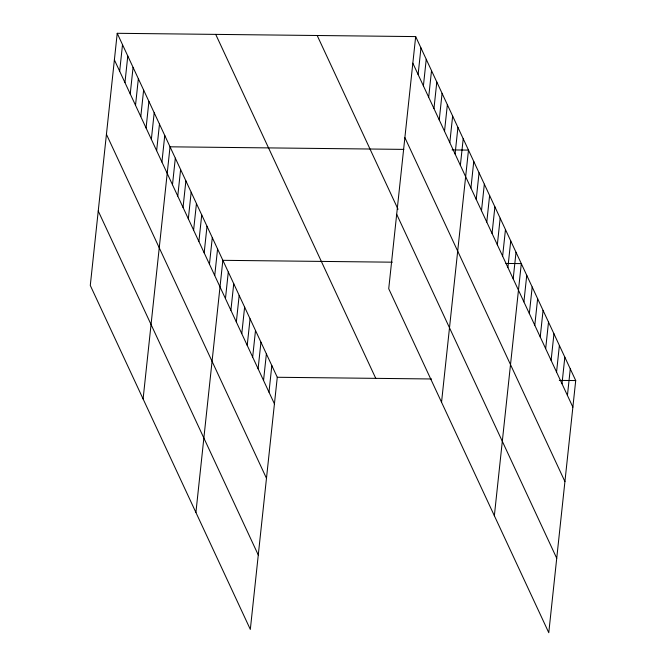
<?xml version="1.0" encoding="UTF-8"?>
<svg xmlns="http://www.w3.org/2000/svg" width="666" height="666" viewBox="0 0 666 666"><rect width="100%" height="100%" fill="white"/><g stroke="black" fill="none" stroke-linecap="round" stroke-linejoin="round"><path stroke-width="1" d="M117.224 33.3L90.285 285.439L250.324 629.412L277.272 377.272L117.224 33.3L415.676 36.588L575.715 380.561L548.776 632.7L388.728 288.728L415.676 36.588M119.672 71.229L122.511 44.647M124.95 82.584L127.789 56.002M130.228 93.931L133.075 67.349M135.514 105.286L138.353 78.705M140.792 116.633L143.631 90.052M146.079 127.989L148.918 101.407M151.357 139.336L154.196 112.754M156.635 150.691L159.482 124.109M161.921 162.038L164.76 135.456M143.098 398.951L170.038 146.811L403.854 149.392M172.486 184.74L175.325 158.158M177.764 196.095L180.603 169.514M183.042 207.442L185.889 180.861M188.328 218.798L191.167 192.216M193.606 230.145L196.445 203.563M198.893 241.5L201.731 214.918M204.171 252.847L207.009 226.265M209.449 264.202L212.296 237.62M214.735 275.549L217.574 248.967M195.912 512.462L222.852 260.323L392.374 262.188M225.458 298.601L228.296 272.019M230.894 310.289L233.741 283.716M236.338 321.986L239.177 295.404M241.783 333.683L244.622 307.101M247.219 345.379L250.066 318.798M252.664 357.076L255.503 330.494M258.108 368.773L260.947 342.191M263.545 380.461L266.383 353.879M268.989 392.157L271.828 365.576M418.115 74.525L420.954 47.944M423.401 85.872L426.24 59.291M428.679 97.228L431.518 70.646M433.957 108.575L436.804 81.993M439.244 119.93L442.082 93.348M444.522 131.277L447.361 104.695M449.808 142.632L452.647 116.051M455.086 153.979L457.925 127.397M460.364 165.334L463.211 138.753M441.541 402.239L468.489 150.1L452.072 149.917M470.929 188.037L473.767 161.455M476.215 199.384L479.054 172.802M481.493 210.739L484.332 184.157M486.771 222.086L489.618 195.504M492.057 233.441L494.896 206.86M497.335 244.788L500.174 218.207M502.622 256.144L505.461 229.562M507.9 267.491L510.739 240.909M513.178 278.846L516.025 252.264M494.355 515.75L521.303 263.611L505.919 263.445M523.901 301.889L526.748 275.308M529.345 313.586L532.184 287.004M534.79 325.283L537.628 298.701M540.226 336.971L543.073 310.389M545.67 348.668L548.509 322.086M551.115 360.364L553.954 333.783M556.551 372.061L559.39 345.479M561.996 383.758L564.835 357.176M567.432 395.446L570.279 368.864M277.272 377.272L431.568 378.971M559.307 380.386L575.715 380.561M412.837 63.17L572.877 407.142M404.878 137.604L564.926 481.576M317.191 35.506L398.035 209.266M396.686 214.294L556.726 558.266M215.717 34.382L375.757 378.355M114.386 59.882L274.425 403.854M106.435 134.316L266.475 478.288M98.235 211.005L258.275 554.978"/></g></svg>
